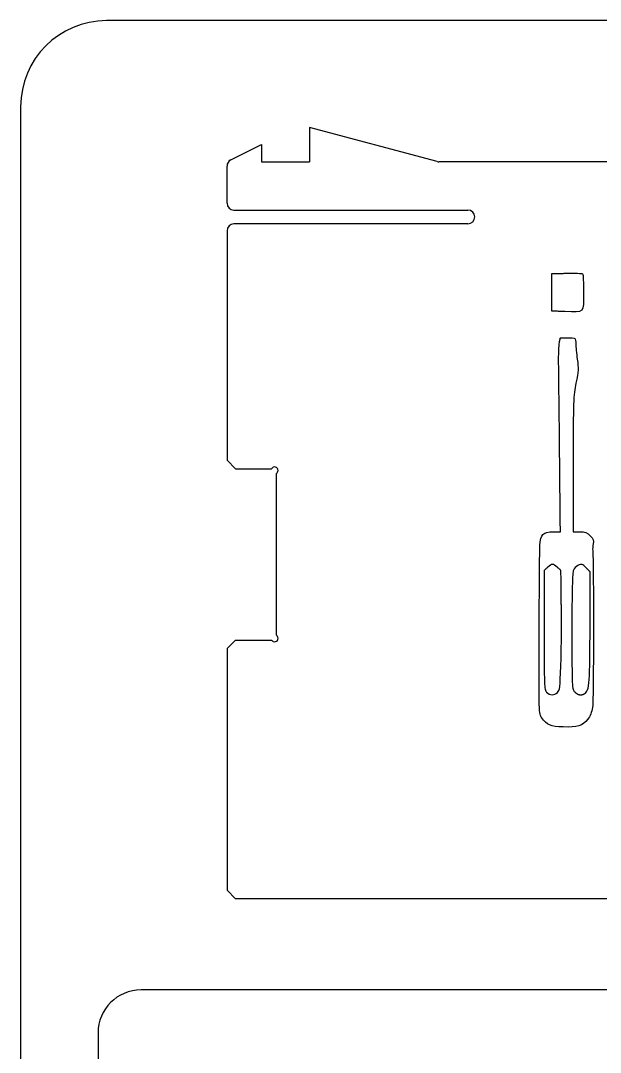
# Model space of a CAD drawing. Header units: millimetres. Extents: x 0 to 201, y 0 to 341.
# Drawn here: x 0 to 33.7, y 110.1 to 170 of the extents above; entities that cross this region are included whole.
import ezdxf

# ---------------------------------------------------------------- set-up
doc = ezdxf.new("R2010")
doc.units = ezdxf.units.MM
for name, color, linetype in [('Shape2DView001', 7, 'CONTINUOUS'), ('Shape2DView004', 7, 'CONTINUOUS'), ('Shape2DView007', 7, 'CONTINUOUS'), ('Sketch', 7, 'CONTINUOUS')]:
    doc.layers.add(name, color=color, linetype=linetype)

msp = doc.modelspace()

# ---------------------------------------------------------------- linework, layer by layer
at = {"layer": 'Shape2DView001'}
for points, degree in [([(30.882, 155.306, 3), (31.751, 155.327, 3)], 1), ([(30.882, 154.216, 3), (30.882, 155.306, 3)], 1), ([(31.751, 155.327, 3), (32.228, 155.339, 3), (32.643, 155.324, 3), (32.672, 155.296, 3)], 3), ([(32.672, 155.296, 3), (32.7, 155.267, 3), (32.724, 154.776, 3), (32.724, 154.205, 3)], 3), ([(32.672, 155.296, 3), (32.672, 155.296, 3)], 1), ([(30.882, 153.126, 3), (30.882, 154.216, 3)], 1), ([(32.724, 154.205, 3), (32.724, 152.983, 3), (32.81, 153.07, 3), (31.634, 153.104, 3)], 3), ([(31.634, 153.104, 3), (30.882, 153.126, 3)], 1), ([(31.277, 150.044, 3), (31.269, 150.582, 3), (31.288, 151.148, 3), (31.32, 151.303, 3)], 3), ([(31.32, 151.303, 3), (31.378, 151.585, 3)], 1), ([(31.378, 151.585, 3), (31.775, 151.585, 3)], 1), ([(31.775, 151.585, 3), (31.994, 151.585, 3), (32.195, 151.562, 3), (32.223, 151.535, 3)], 3), ([(32.223, 151.535, 3), (32.25, 151.507, 3), (32.273, 151.364, 3), (32.273, 151.215, 3)], 3), ([(32.223, 151.535, 3), (32.223, 151.535, 3)], 1), ([(32.273, 151.215, 3), (32.273, 151.067, 3), (32.311, 150.672, 3), (32.358, 150.338, 3)], 3), ([(31.334, 144.688, 3), (31.31, 147.097, 3), (31.284, 149.507, 3), (31.277, 150.044, 3)], 3), ([(32.358, 150.338, 3), (32.433, 149.799, 3), (32.424, 149.639, 3), (32.283, 148.947, 3)], 3), ([(32.283, 148.947, 3), (32.131, 148.208, 3), (32.123, 147.95, 3), (32.123, 144.237, 3)], 3), ([(31.377, 140.31, 3), (31.334, 144.688, 3)], 1), ([(32.123, 144.237, 3), (32.123, 140.31, 3)], 1), ([(30.187, 139.513, 3), (30.225, 140.168, 3), (30.364, 140.31, 3), (30.969, 140.31, 3)], 3), ([(30.969, 140.31, 3), (31.377, 140.31, 3)], 1), ([(32.123, 140.31, 3), (32.504, 140.31, 3)], 1), ([(32.504, 140.31, 3), (32.829, 140.31, 3), (32.92, 140.276, 3), (33.114, 140.082, 3)], 3), ([(33.114, 140.082, 3), (33.306, 139.889, 3), (33.334, 139.817, 3), (33.291, 139.612, 3)], 3), ([(30.144, 134.358, 3), (30.151, 136.908, 3), (30.17, 139.228, 3), (30.187, 139.513, 3)], 3), ([(33.291, 139.612, 3), (33.264, 139.479, 3), (33.247, 139.303, 3), (33.254, 139.22, 3)], 3), ([(33.254, 139.22, 3), (33.314, 138.494, 3), (33.313, 130.429, 3), (33.252, 130.1, 3)], 3), ([(31.198, 138.249, 3), (30.936, 138.474, 3), (30.904, 138.474, 3), (30.642, 138.249, 3)], 3), ([(32.88, 138.211, 3), (32.629, 138.462, 3), (32.641, 138.458, 3), (32.397, 138.347, 3)], 3), ([(30.642, 138.249, 3), (30.431, 138.068, 3)], 1), ([(30.431, 138.068, 3), (30.431, 134.612, 3)], 1), ([(30.642, 138.249, 3), (30.642, 138.249, 3)], 1), ([(31.409, 138.068, 3), (31.198, 138.249, 3)], 1), ([(31.433, 135.976, 3), (31.409, 138.068, 3)], 1), ([(32.131, 138.081, 3), (32.074, 137.955, 3), (32.047, 136.841, 3), (32.047, 134.542, 3)], 3), ([(32.398, 138.347, 3), (32.297, 138.301, 3), (32.177, 138.181, 3), (32.131, 138.081, 3)], 3), ([(32.397, 138.347, 3), (32.398, 138.347, 3)], 1), ([(33.1, 137.991, 3), (32.88, 138.211, 3)], 1), ([(33.1, 134.87, 3), (33.1, 137.991, 3)], 1), ([(31.406, 132.503, 3), (31.435, 133.262, 3), (31.447, 134.825, 3), (31.433, 135.976, 3)], 3), ([(32.798, 130.913, 3), (33.056, 131.052, 3), (33.1, 131.619, 3), (33.1, 134.87, 3)], 3), ([(30.286, 129.515, 3), (30.133, 129.719, 3), (30.131, 129.783, 3), (30.144, 134.358, 3)], 3), ([(30.431, 134.612, 3), (30.431, 131.318, 3), (30.438, 131.148, 3), (30.575, 130.997, 3)], 3), ([(32.047, 134.542, 3), (32.047, 131.2, 3), (32.048, 131.186, 3), (32.211, 131.013, 3)], 3), ([(31.212, 130.981, 3), (31.337, 131.105, 3), (31.36, 131.292, 3), (31.406, 132.503, 3)], 3), ([(30.575, 130.997, 3), (30.752, 130.801, 3), (31.025, 130.793, 3), (31.212, 130.981, 3)], 3), ([(32.211, 131.013, 3), (32.469, 130.733, 3), (32.798, 130.913, 3)], 2), ([(33.252, 130.1, 3), (33.209, 129.867, 3), (33.09, 129.576, 3), (32.978, 129.429, 3)], 3), ([(31.542, 128.973, 3), (30.795, 129.006, 3), (30.604, 129.088, 3), (30.286, 129.515, 3)], 3), ([(32.978, 129.429, 3), (32.679, 129.038, 3), (32.364, 128.938, 3), (31.542, 128.973, 3)], 3)]:
    msp.add_open_spline(points, degree=degree, dxfattribs=at)
at = {"layer": 'Shape2DView004'}
for p, q in [((57.2, 113.7), (7, 113.7)), ((4.5, 111.2), (4.5, 6))]:
    msp.add_line(p, q, dxfattribs=at)
msp.add_arc((7, 111.2), 2.5, 90, 180, dxfattribs=at)
at = {"layer": 'Shape2DView007'}
for p, q in [((16.8, 163.8), (16.8, 161.8)), ((24.213, 161.814), (16.8, 163.8)), ((12.221, 161.911), (14, 162.8)), ((14, 162.8), (14, 161.8)), ((14, 161.8), (16.8, 161.8)), ((75.283, 161.8), (24.317, 161.8)), ((12, 159.4), (12, 161.553)), ((12.4, 159), (26, 159)), ((12, 157.8), (12, 144.475)), ((26, 158.2), (12.4, 158.2)), ((12, 144.475), (12.5, 143.975)), ((12.5, 143.975), (14.591, 143.975)), ((14.865, 134.299), (14.865, 143.701)), ((12.5, 134.025), (12, 133.525)), ((12.5, 134.025), (14.591, 134.025)), ((12, 133.525), (12, 119.5)), ((12, 119.5), (12.5, 119)), ((44.538, 119), (12.5, 119))]:
    msp.add_line(p, q, dxfattribs=at)
for centre, radius, start, end in [((12.4, 161.553), 0.4, 116.56505, 180), ((24.317, 162.2), 0.4, -105, -90), ((12.4, 159.4), 0.4, 180, -90), ((26, 158.6), 0.4, -90, 90), ((12.4, 157.8), 0.4, 90, 180), ((14.765, 143.875), 0.2, 0, 150), ((14.765, 143.875), 0.2, -60, 0), ((14.765, 134.125), 0.2, 0, 60), ((14.765, 134.125), 0.2, -150, 0)]:
    msp.add_arc(centre, radius, start, end, dxfattribs=at)
at = {"layer": 'Sketch'}
for p, q in [((95, 170), (5, 170)), ((0, 165), (0, 5))]:
    msp.add_line(p, q, dxfattribs=at)
msp.add_arc((5, 165), 5, 90, 180, dxfattribs=at)

doc.saveas('drawing.dxf')
